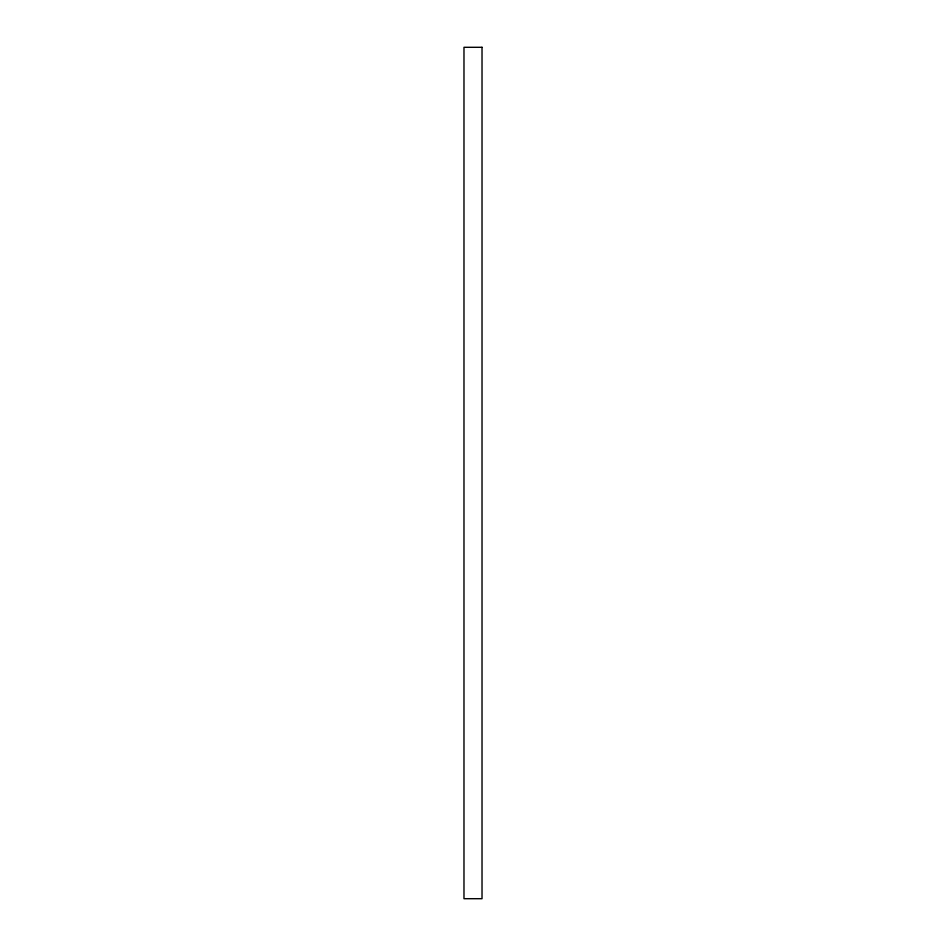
<?xml version="1.0" encoding="UTF-8"?>
<svg xmlns="http://www.w3.org/2000/svg" width="946" height="946" viewBox="0 0 946 946"><rect width="100%" height="100%" fill="white"/><g stroke="black" fill="none" stroke-linecap="round" stroke-linejoin="round"><path stroke-width="1.42" d="M482.022 47.3L463.978 47.3L463.978 898.7L482.022 898.7L482.022 47.3"/></g></svg>
